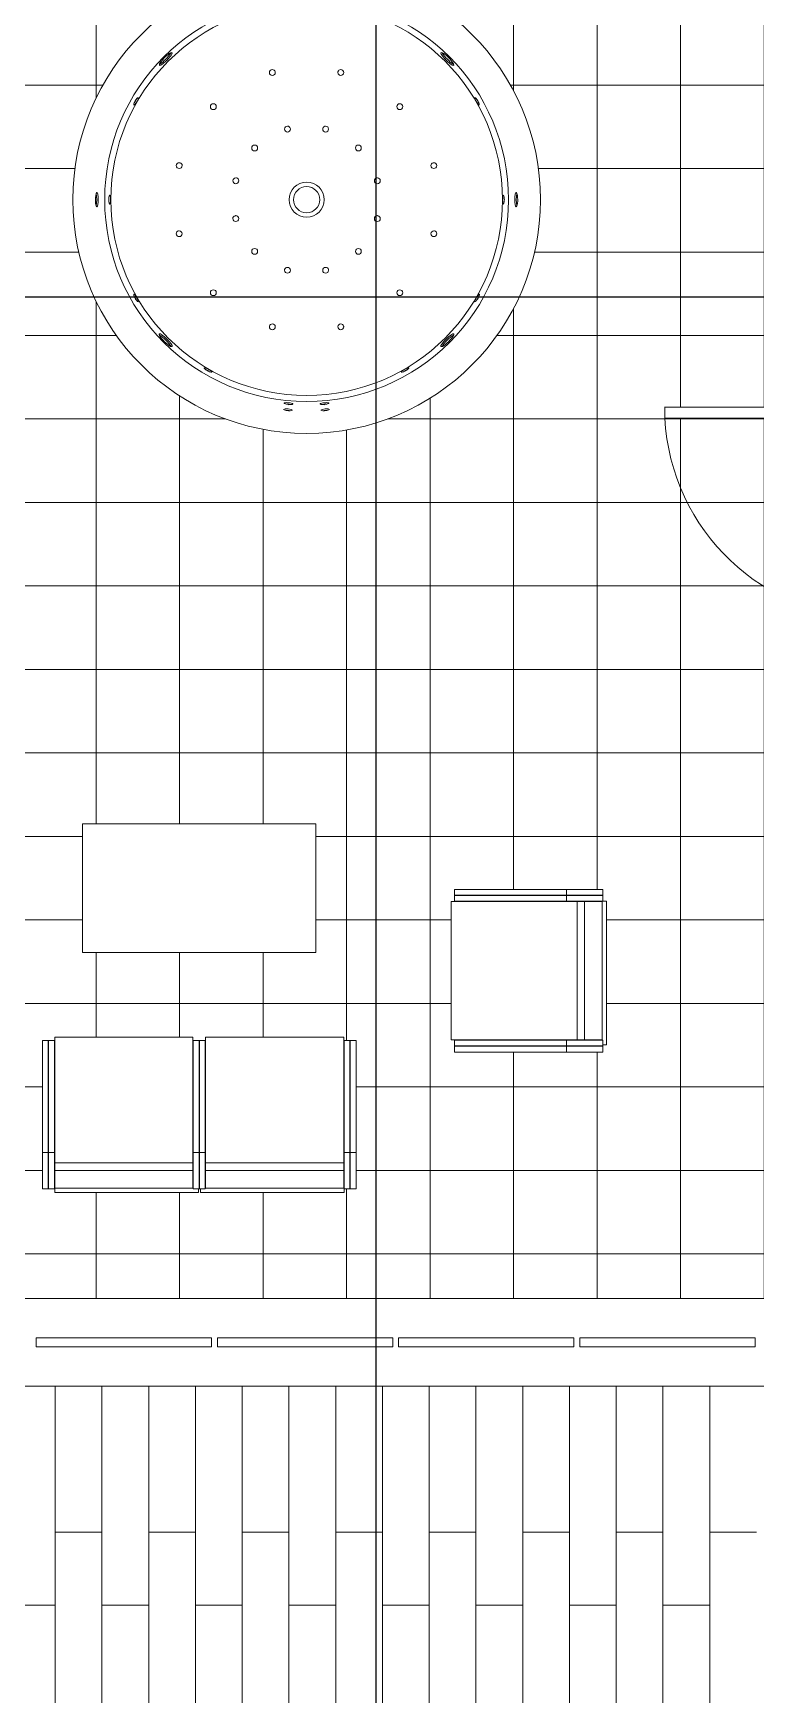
# Model space of a CAD drawing. Header units: millimetres. Extents: x 19901 to 59163, y 13732 to 30178.
# Drawn here: x 42395 to 42642, y 27647 to 28216 of the extents above; entities that cross this region are included whole.
import ezdxf

# ---------------------------------------------------------------- set-up
doc = ezdxf.new("R2010")
doc.units = ezdxf.units.MM
doc.linetypes.add('ACAD_ISO03W100', pattern=[30, 12, -18])
doc.layers.add('A-ANNO-SYMB', color=3, linetype='Continuous')
for name, color, linetype, lineweight in [('A-FURN', 8, 'Continuous', 13), ('Pavimentazione esterna', 51, 'Continuous', 15), ('Vetro', 150, 'Continuous', 15), ('Wall', 255, 'Continuous', 20)]:
    doc.layers.add(name, color=color, linetype=linetype, lineweight=lineweight)
pattern_1 = [(90, (15327.046, 10910.573), (-28.575, 0), []), (180, (15327.046, 10910.573), (-2e-15, -28.575), [])]

msp = doc.modelspace()

# ---------------------------------------------------------------- hatches: boundary and pattern name
at = {"layer": 'Pavimentazione esterna'}
h = msp.add_hatch(dxfattribs=at)
h.set_pattern_fill('ANSI37', color=256, scale=9, angle=45)
h.set_pattern_definition(pattern_1)
edge = h.paths.add_edge_path()
edge.add_line((42679.79, 28332.66), (42683.16, 28332.63))
edge.add_line((42683.16, 28332.63), (42683.16, 28335.41))
edge.add_line((42683.16, 28335.41), (42683.16, 28399.86))
edge.add_line((42683.16, 28399.86), (42683.16, 28402.56))
edge.add_line((42683.16, 28402.56), (42622.88, 28377.32))
edge.add_line((42622.88, 28377.32), (42620.18, 28383.77))
edge.add_line((42620.18, 28383.77), (42537.16, 28349.01))
edge.add_line((42537.16, 28349.01), (42539.87, 28342.56))
edge.add_line((42539.87, 28342.56), (42429.18, 28296.21))
edge.add_line((42429.18, 28296.21), (42426.48, 28302.66))
edge.add_line((42426.48, 28302.66), (42384.97, 28285.28))
edge.add_line((42384.97, 28285.28), (42616.41, 28277.68))
edge.add_line((42616.41, 28277.68), (42616.41, 28282.68))
edge.add_line((42616.41, 28282.68), (42649.69, 28282.68))
edge.add_line((42649.69, 28282.68), (42649.69, 28302.47))
edge.add_arc((42651.41, 28307.68), 5.48, 111.0206, 251.7129, ccw=False)
edge.add_arc((42651.41, 28313.16), 2, -10.5103, 190.5103, ccw=False)
edge.add_arc((42651.41, 28307.68), 5.48, -71.7129, 68.9794, ccw=False)
edge.add_line((42653.13, 28302.47), (42653.13, 28282.68))
edge.add_line((42653.13, 28282.68), (42679.41, 28282.68))
edge.add_line((42679.41, 28282.68), (42679.79, 28332.66))
edge = h.paths.add_edge_path()
edge.add_line((42687.66, 28088.26), (42683.16, 28088.26))
edge.add_line((42683.16, 28088.26), (42683.16, 28084.49))
edge.add_line((42683.16, 28084.49), (42610.79, 28084.49))
edge.add_arc((42683.16, 28088.26), 72.47, 182.9777, 270)
edge.add_line((42683.16, 28015.79), (42687.66, 28015.79))
edge.add_line((42687.66, 28015.79), (42687.66, 28088.26))
h.paths.add_polyline_path([(42384.97, 28285.28), (42364.61, 28269.17), (42346.16, 28261.44), (42288.16, 28237.16), (42288.16, 27957.72), (42384.97, 27957.72)])
edge = h.paths.add_edge_path(flags=0)
edge.add_arc((42488.22, 28159.23), 69.1, 0, 360)
h.paths.add_polyline_path([(42593.56, 28278.43), (42384.97, 28285.28), (42384.97, 27957.72), (42583.02, 27957.72)])
edge = h.paths.add_edge_path(flags=0)
edge.add_arc((42488.22, 28159.23), 69.1, 0, 360)
edge = h.paths.add_edge_path(flags=16)
edge.add_arc((42488.22, 28159.23), 80, 0, 180)
edge.add_arc((42488.22, 28159.23), 80, 180, 360)
h = msp.add_hatch(dxfattribs=at)
h.set_pattern_fill('ANSI37', color=256, scale=9, angle=45)
h.set_pattern_definition(pattern_1)
h.paths.add_polyline_path([(42683.16, 28277.68), (42616.41, 28277.68), (42593.56, 28278.43), (42587.33, 28089.02), (42610.69, 28088.26), (42683.16, 28088.26), (42683.16, 28092.02), (42683.16, 28102.02), (42687.66, 28102.02), (42687.66, 28210.9), (42683.16, 28210.9)])
h = msp.add_hatch(dxfattribs=at)
h.set_pattern_fill('ANSI37', color=256, scale=9, angle=45)
h.set_pattern_definition(pattern_1)
h.paths.add_polyline_path([(42687.66, 28002.02), (42683.16, 28002.02), (42683.16, 28012.02), (42683.16, 28015.79, -0.399072), (42610.79, 28084.49), (42610.79, 28088.25), (42587.33, 28089.02), (42583.02, 27957.72), (42683.16, 27783.14), (42683.16, 27882.74), (42687.66, 27882.74)])
h = msp.add_hatch(dxfattribs=at)
h.set_pattern_fill('ANSI37', color=256, scale=9, angle=45)
h.set_pattern_definition(pattern_1)
h.paths.add_polyline_path([(42384.97, 27957.72), (42288.16, 27957.72), (42288.16, 27783.14), (42384.97, 27783.14)])
h.paths.add_polyline_path([(42364.15, 27923.17), (42364.15, 27918.99), (42365.24, 27918.99), (42365.24, 27871.65), (42364.15, 27871.65), (42364.15, 27867.47), (42313.41, 27867.47), (42313.41, 27869.46), (42313.41, 27869.91), (42312.12, 27869.91), (42312.12, 27919.09), (42313.41, 27919.09), (42313.34, 27919.48), (42313.33, 27920.37), (42313.38, 27921.18), (42313.41, 27921.18), (42313.34, 27921.58), (42313.33, 27922.46), (42313.37, 27923.17)], flags=16)
h.paths.add_polyline_path([(42325.82, 27869.56), (42364.15, 27869.56), (42364.15, 27869.46), (42325.82, 27869.46)], flags=0)
h.paths.add_polyline_path([(42517.59, 27957.72), (42384.97, 27957.72), (42384.97, 27783.14), (42517.59, 27783.14)])
h.paths.add_polyline_path([(42411.54, 27945.59), (42491.4, 27945.59), (42491.4, 27901.59), (42411.54, 27901.59)], flags=16)
h.paths.add_polyline_path([(42402, 27872.55), (42449.33, 27872.55), (42449.33, 27871.47), (42453.62, 27871.47), (42453.62, 27872.55), (42500.95, 27872.55), (42500.95, 27871.47), (42505.13, 27871.47), (42505.13, 27820.68), (42504.42, 27820.64), (42503.54, 27820.66), (42503.14, 27820.72), (42503.04, 27820.72), (42503.04, 27820.68), (42502.33, 27820.64), (42501.44, 27820.66), (42501.05, 27820.72), (42501.05, 27819.43), (42451.87, 27819.43), (42451.87, 27820.72), (42451.52, 27820.72), (42451.17, 27820.72), (42451.17, 27819.43), (42402, 27819.43), (42402, 27820.69), (42401.18, 27820.64), (42400.3, 27820.66), (42399.9, 27820.72), (42399.8, 27820.72), (42399.8, 27820.68), (42399.09, 27820.64), (42398.2, 27820.66), (42397.81, 27820.72), (42397.81, 27871.47), (42402, 27871.47)], flags=16)
h.paths.add_polyline_path([(42399.9, 27833.13), (42401.89, 27833.13), (42401.89, 27829.52), (42449.43, 27829.52), (42449.43, 27833.13), (42451.42, 27833.13), (42451.42, 27871.47), (42451.52, 27871.47), (42451.52, 27833.13), (42449.43, 27833.13), (42449.43, 27820.87), (42401.89, 27820.87), (42401.89, 27820.72), (42399.9, 27820.72)], flags=0)
h.paths.add_polyline_path([(42583.02, 27957.72), (42517.59, 27957.72), (42517.59, 27783.14), (42683.16, 27783.14)])
h.paths.add_polyline_path([(42537.71, 27918.99), (42538.79, 27918.99), (42538.79, 27923.17), (42589.57, 27923.17), (42589.62, 27922.46), (42589.6, 27921.58), (42589.54, 27921.18), (42589.54, 27921.08), (42589.57, 27921.08), (42589.62, 27920.37), (42589.6, 27919.48), (42589.54, 27919.09), (42590.83, 27919.09), (42590.83, 27869.91), (42589.54, 27869.91), (42589.54, 27869.56), (42589.54, 27867.47), (42538.79, 27867.47), (42538.79, 27871.65), (42537.71, 27871.65)], flags=16)
h.paths.add_polyline_path([(42577.13, 27869.46), (42538.79, 27869.46), (42538.79, 27869.56), (42577.13, 27869.56)], flags=0)

# ---------------------------------------------------------------- linework, layer by layer
at = {"layer": 'A-ANNO-SYMB'}
for p, q in [((42511.9, 28894.92), (42511.9, 26705.81)), ((43136.4, 28125.9), (41713.49, 28125.9))]:
    msp.add_line(p, q, dxfattribs=at)
at = {"layer": 'A-FURN'}
for p, q in [((42481.99, 28088.9), (42481.99, 28088.9)), ((42494.39, 28088.9), (42494.39, 28088.9))]:
    msp.add_line(p, q, dxfattribs=at)
at = {"layer": 'A-FURN', "lineweight": 20}
for p, q in [((42537.71, 27918.99), (42589.39, 27918.99)), ((42537.71, 27871.65), (42537.71, 27918.99)), ((42538.79, 27923.17), (42589.57, 27923.17)), ((42538.79, 27919.09), (42538.79, 27923.17)), ((42538.79, 27921.18), (42589.54, 27921.18)), ((42538.79, 27921.08), (42589.57, 27921.08)), ((42538.79, 27919.09), (42590.83, 27919.09)), ((42577.13, 27918.99), (42577.13, 27923.17)), ((42580.74, 27919.09), (42580.74, 27871.65)), ((42580.74, 27871.65), (42580.74, 27919.09)), ((42583.32, 27871.65), (42583.32, 27919.09)), ((42589.39, 27918.99), (42589.39, 27871.65)), ((42589.54, 27923.17), (42589.54, 27921.18)), ((42589.54, 27921.18), (42589.6, 27921.58)), ((42589.54, 27921.08), (42589.54, 27919.09)), ((42589.54, 27919.09), (42589.6, 27919.48)), ((42589.62, 27922.46), (42589.57, 27923.17)), ((42589.62, 27920.37), (42589.57, 27921.08)), ((42589.6, 27921.58), (42589.62, 27922.46)), ((42589.6, 27919.48), (42589.62, 27920.37)), ((42590.83, 27919.09), (42590.83, 27869.91)), ((42402, 27872.55), (42402, 27819.43)), ((42449.33, 27872.55), (42402, 27872.55)), ((42449.33, 27820.87), (42449.33, 27872.55)), ((42453.62, 27820.87), (42453.62, 27872.55)), ((42453.62, 27872.55), (42500.95, 27872.55)), ((42500.95, 27872.55), (42500.95, 27820.87)), ((42397.81, 27871.47), (42397.81, 27820.72)), ((42397.81, 27871.47), (42401.89, 27871.47)), ((42399.8, 27871.47), (42399.8, 27820.68)), ((42399.9, 27871.47), (42399.9, 27820.72)), ((42401.89, 27871.47), (42401.89, 27820.68)), ((42449.43, 27871.47), (42449.43, 27859.67)), ((42449.43, 27871.47), (42449.43, 27820.72)), ((42449.43, 27871.47), (42453.51, 27871.47)), ((42451.42, 27871.47), (42451.42, 27820.72)), ((42451.52, 27871.47), (42451.52, 27820.72)), ((42453.51, 27871.47), (42453.51, 27820.72)), ((42501.05, 27871.47), (42501.05, 27819.43)), ((42501.05, 27871.47), (42505.13, 27871.47)), ((42503.04, 27871.47), (42503.04, 27820.68)), ((42503.14, 27871.47), (42503.14, 27820.72)), ((42505.13, 27871.47), (42505.13, 27820.68)), ((42589.39, 27871.65), (42537.71, 27871.65)), ((42538.79, 27871.55), (42589.54, 27871.55)), ((42538.79, 27867.47), (42538.79, 27871.55)), ((42538.79, 27869.56), (42589.54, 27869.56)), ((42538.79, 27869.46), (42589.54, 27869.46)), ((42538.79, 27867.47), (42550.59, 27867.47)), ((42538.79, 27867.47), (42589.54, 27867.47)), ((42577.13, 27867.36), (42577.13, 27871.65)), ((42589.54, 27871.55), (42589.54, 27869.56)), ((42590.83, 27869.91), (42589.54, 27869.91)), ((42589.54, 27869.46), (42589.54, 27867.47)), ((42397.81, 27833.13), (42402, 27833.13)), ((42449.33, 27833.13), (42453.62, 27833.13)), ((42500.95, 27833.13), (42505.13, 27833.13)), ((42399.8, 27828.22), (42399.9, 27828.22)), ((42401.89, 27829.52), (42449.33, 27829.52)), ((42401.89, 27826.94), (42449.33, 27826.94)), ((42449.43, 27829.52), (42402, 27829.52)), ((42501.05, 27829.52), (42453.62, 27829.52)), ((42453.62, 27829.52), (42501.05, 27829.52)), ((42453.62, 27826.94), (42501.05, 27826.94)), ((42399.8, 27820.72), (42397.81, 27820.72)), ((42397.81, 27820.72), (42398.2, 27820.66)), ((42398.2, 27820.66), (42399.09, 27820.64)), ((42399.09, 27820.64), (42399.8, 27820.68)), ((42401.89, 27820.72), (42399.9, 27820.72)), ((42399.9, 27820.72), (42400.3, 27820.66)), ((42400.3, 27820.66), (42401.18, 27820.64)), ((42401.18, 27820.64), (42401.89, 27820.68)), ((42449.43, 27820.87), (42402, 27820.87)), ((42451.17, 27819.43), (42402, 27819.43)), ((42451.42, 27820.72), (42449.43, 27820.72)), ((42451.17, 27819.43), (42451.17, 27820.72)), ((42453.51, 27820.72), (42451.52, 27820.72)), ((42451.87, 27819.43), (42451.87, 27820.72)), ((42501.05, 27819.43), (42451.87, 27819.43)), ((42500.95, 27820.87), (42453.62, 27820.87)), ((42503.04, 27820.72), (42501.05, 27820.72)), ((42501.05, 27820.72), (42501.44, 27820.66)), ((42501.44, 27820.66), (42502.33, 27820.64)), ((42502.33, 27820.64), (42503.04, 27820.68)), ((42505.13, 27820.72), (42503.14, 27820.72)), ((42503.14, 27820.72), (42503.54, 27820.66)), ((42503.54, 27820.66), (42504.42, 27820.64)), ((42504.42, 27820.64), (42505.13, 27820.68))]:
    msp.add_line(p, q, dxfattribs=at)
msp.add_lwpolyline([(42491.4, 27901.59), (42411.54, 27901.59), (42411.54, 27945.59), (42491.4, 27945.59)], close=True, dxfattribs=at)
at = {"layer": 'A-FURN'}
for radius in [80, 69.1, 67, 6, 4.5]:
    msp.add_circle((42488.22, 28159.23), radius, dxfattribs=at)
for points in [[(42439.52, 28207.79), (42439.25, 28207.59), (42437.48, 28205.57), (42437.83, 28205.15)], [(42442.21, 28209.54), (42441.79, 28209.89), (42439.71, 28208.06), (42439.52, 28207.79)], [(42440.01, 28207.31), (42440.6, 28207.91), (42441.43, 28208.76), (42441.82, 28209.53)], [(42440.31, 28206.89), (42440.47, 28207.01), (42442.58, 28209.18), (42442.21, 28209.54)], [(42534.17, 28209.54), (42533.79, 28209.18), (42535.91, 28207.01), (42536.06, 28206.89)], [(42536.86, 28207.79), (42536.66, 28208.06), (42534.59, 28209.89), (42534.17, 28209.54)], [(42534.56, 28209.53), (42534.94, 28208.76), (42535.78, 28207.91), (42536.37, 28207.31)], [(42538.55, 28205.15), (42538.89, 28205.57), (42537.12, 28207.59), (42536.86, 28207.79)], [(42437.83, 28205.15), (42438.2, 28204.83), (42440.16, 28206.72), (42440.31, 28206.89)], [(42437.84, 28205.55), (42438.65, 28205.97), (42439.35, 28206.68), (42440.01, 28207.31)], [(42536.06, 28206.89), (42536.21, 28206.72), (42538.18, 28204.83), (42538.55, 28205.15)], [(42536.37, 28207.31), (42537.02, 28206.68), (42537.72, 28205.97), (42538.53, 28205.55)], [(42430.58, 28194.19), (42430.18, 28194.31), (42428.78, 28191.88), (42429.08, 28191.59)], [(42429.08, 28191.59), (42429.42, 28191.44), (42430.88, 28193.99), (42430.58, 28194.19)], [(42429.23, 28192.39), (42429.5, 28192.78), (42429.78, 28193.23), (42429.97, 28193.66)], [(42545.79, 28194.19), (42545.49, 28193.99), (42546.95, 28191.44), (42547.29, 28191.59)], [(42547.29, 28191.59), (42547.6, 28191.88), (42546.2, 28194.31), (42545.79, 28194.19)], [(42546.41, 28193.66), (42546.6, 28193.23), (42546.88, 28192.78), (42547.14, 28192.39)], [(42471.15, 28177.63), (42471.34, 28177.44), (42471.45, 28177.19), (42471.44, 28176.92)], [(42504.94, 28176.92), (42504.93, 28177.19), (42505.03, 28177.44), (42505.22, 28177.63)], [(42415.93, 28159.38), (42415.9, 28159.07), (42416, 28156.82), (42416.46, 28156.73)], [(42416.46, 28161.73), (42416.04, 28161.69), (42415.91, 28159.62), (42415.93, 28159.38)], [(42416.2, 28157.1), (42416.47, 28158.49), (42416.48, 28159.97), (42416.2, 28161.37)], [(42416.46, 28156.73), (42417.06, 28156.77), (42417.04, 28161.73), (42416.46, 28161.73)], [(42420.5, 28159.33), (42420.49, 28159.17), (42420.54, 28157.77), (42420.81, 28157.74)], [(42420.81, 28160.73), (42420.55, 28160.67), (42420.5, 28159.5), (42420.5, 28159.33)], [(42420.55, 28158.5), (42420.59, 28159.02), (42420.59, 28159.45), (42420.55, 28159.97)], [(42420.84, 28160.72), (42420.84, 28160.72), (42420.81, 28160.73), (42420.81, 28160.73)], [(42420.81, 28157.74), (42420.81, 28157.74), (42420.84, 28157.74), (42420.84, 28157.74)], [(42420.86, 28160.71), (42420.86, 28160.71), (42420.84, 28160.72), (42420.84, 28160.72)], [(42420.84, 28157.74), (42420.84, 28157.74), (42420.86, 28157.76), (42420.86, 28157.76)], [(42420.89, 28160.67), (42420.89, 28160.67), (42420.86, 28160.71), (42420.86, 28160.71)], [(42420.86, 28157.76), (42420.86, 28157.76), (42420.89, 28157.8), (42420.89, 28157.8)], [(42420.92, 28160.63), (42420.92, 28160.63), (42420.89, 28160.67), (42420.89, 28160.67)], [(42420.89, 28157.8), (42420.89, 28157.8), (42420.92, 28157.84), (42420.92, 28157.84)], [(42420.94, 28160.56), (42420.94, 28160.56), (42420.92, 28160.63), (42420.92, 28160.63)], [(42420.92, 28157.84), (42420.92, 28157.84), (42420.94, 28157.9), (42420.94, 28157.9)], [(42421.08, 28159.33), (42421.08, 28159.67), (42421.06, 28160.24), (42420.94, 28160.56)], [(42420.94, 28157.9), (42420.94, 28157.9), (42420.97, 28157.97), (42420.97, 28157.97)], [(42420.97, 28157.97), (42421.07, 28158.42), (42421.09, 28158.88), (42421.08, 28159.33)], [(42555.29, 28159.33), (42555.28, 28158.88), (42555.31, 28158.42), (42555.4, 28157.97)], [(42555.43, 28160.56), (42555.31, 28160.24), (42555.3, 28159.67), (42555.29, 28159.33)], [(42555.4, 28157.97), (42555.4, 28157.97), (42555.43, 28157.9), (42555.43, 28157.9)], [(42555.46, 28160.63), (42555.46, 28160.63), (42555.43, 28160.56), (42555.43, 28160.56)], [(42555.43, 28157.9), (42555.43, 28157.9), (42555.46, 28157.84), (42555.46, 28157.84)], [(42555.48, 28160.67), (42555.48, 28160.67), (42555.46, 28160.63), (42555.46, 28160.63)], [(42555.46, 28157.84), (42555.46, 28157.84), (42555.48, 28157.8), (42555.48, 28157.8)], [(42555.51, 28160.71), (42555.51, 28160.71), (42555.48, 28160.67), (42555.48, 28160.67)], [(42555.48, 28157.8), (42555.48, 28157.8), (42555.51, 28157.76), (42555.51, 28157.76)], [(42555.53, 28160.72), (42555.53, 28160.72), (42555.51, 28160.71), (42555.51, 28160.71)], [(42555.51, 28157.76), (42555.51, 28157.76), (42555.53, 28157.74), (42555.53, 28157.74)], [(42555.56, 28160.73), (42555.56, 28160.73), (42555.53, 28160.72), (42555.53, 28160.72)], [(42555.53, 28157.74), (42555.53, 28157.74), (42555.56, 28157.74), (42555.56, 28157.74)], [(42555.87, 28159.33), (42555.87, 28159.5), (42555.83, 28160.67), (42555.56, 28160.73)], [(42555.56, 28157.74), (42555.84, 28157.77), (42555.89, 28159.17), (42555.87, 28159.33)], [(42555.83, 28159.97), (42555.79, 28159.45), (42555.79, 28159.02), (42555.83, 28158.5)], [(42559.91, 28161.73), (42559.33, 28161.73), (42559.32, 28156.77), (42559.91, 28156.73)], [(42560.18, 28161.37), (42559.9, 28159.97), (42559.91, 28158.49), (42560.18, 28157.1)], [(42560.44, 28159.38), (42560.46, 28159.62), (42560.33, 28161.69), (42559.91, 28161.73)], [(42559.91, 28156.73), (42560.37, 28156.82), (42560.48, 28159.07), (42560.44, 28159.38)], [(42429.05, 28126.83), (42429.05, 28126.83), (42429.04, 28126.8), (42429.04, 28126.8)], [(42429.04, 28126.8), (42429.04, 28126.8), (42429.04, 28126.74), (42429.04, 28126.74)], [(42429.04, 28126.74), (42429.04, 28126.74), (42429.04, 28126.68), (42429.04, 28126.68)], [(42429.04, 28126.68), (42429.04, 28126.68), (42429.05, 28126.61), (42429.05, 28126.61)], [(42429.06, 28126.85), (42429.06, 28126.85), (42429.05, 28126.83), (42429.05, 28126.83)], [(42429.05, 28126.61), (42429.14, 28126.24), (42429.33, 28125.84), (42429.51, 28125.5)], [(42429.08, 28126.86), (42429.08, 28126.86), (42429.06, 28126.85), (42429.06, 28126.85)], [(42429.28, 28126.79), (42429.21, 28126.83), (42429.16, 28126.9), (42429.08, 28126.86)], [(42429.97, 28124.8), (42429.77, 28125.22), (42429.5, 28125.69), (42429.23, 28126.07)], [(42430.02, 28125.8), (42429.81, 28126.12), (42429.56, 28126.53), (42429.28, 28126.79)], [(42429.51, 28125.5), (42429.61, 28125.33), (42430.3, 28124.19), (42430.58, 28124.27)], [(42430.58, 28124.27), (42430.8, 28124.39), (42430.08, 28125.71), (42430.02, 28125.8)], [(42546.35, 28125.8), (42546.29, 28125.71), (42545.57, 28124.39), (42545.79, 28124.27)], [(42545.79, 28124.27), (42546.08, 28124.19), (42546.77, 28125.33), (42546.86, 28125.5)], [(42547.1, 28126.79), (42546.81, 28126.53), (42546.56, 28126.12), (42546.35, 28125.8)], [(42547.14, 28126.07), (42546.87, 28125.69), (42546.6, 28125.22), (42546.41, 28124.8)], [(42546.86, 28125.5), (42547.04, 28125.84), (42547.24, 28126.24), (42547.32, 28126.61)], [(42547.29, 28126.86), (42547.21, 28126.9), (42547.16, 28126.83), (42547.1, 28126.79)], [(42547.32, 28126.85), (42547.32, 28126.85), (42547.29, 28126.86), (42547.29, 28126.86)], [(42547.32, 28126.83), (42547.32, 28126.83), (42547.32, 28126.85), (42547.32, 28126.85)], [(42547.33, 28126.8), (42547.33, 28126.8), (42547.32, 28126.83), (42547.32, 28126.83)], [(42547.32, 28126.61), (42547.32, 28126.61), (42547.33, 28126.68), (42547.33, 28126.68)], [(42547.34, 28126.74), (42547.34, 28126.74), (42547.33, 28126.8), (42547.33, 28126.8)], [(42547.33, 28126.68), (42547.33, 28126.68), (42547.34, 28126.74), (42547.34, 28126.74)], [(42437.83, 28113.3), (42437.77, 28113.27), (42437.78, 28113.2), (42437.78, 28113.15)], [(42437.78, 28113.15), (42437.78, 28113.15), (42437.79, 28113.07), (42437.79, 28113.07)], [(42437.79, 28113.07), (42437.79, 28113.07), (42437.82, 28112.98), (42437.82, 28112.98)], [(42437.82, 28112.98), (42437.82, 28112.98), (42437.85, 28112.87), (42437.85, 28112.87)], [(42442.21, 28108.92), (42442.73, 28109.41), (42438.33, 28113.81), (42437.83, 28113.3)], [(42441.82, 28108.93), (42441.23, 28110.09), (42439.01, 28112.31), (42437.84, 28112.91)], [(42437.85, 28112.87), (42437.85, 28112.87), (42437.9, 28112.77), (42437.9, 28112.77)], [(42437.9, 28112.77), (42438.28, 28111.99), (42438.97, 28111.22), (42439.57, 28110.61)], [(42538.55, 28113.3), (42538.05, 28113.81), (42533.64, 28109.41), (42534.17, 28108.92)], [(42538.53, 28112.91), (42537.37, 28112.31), (42535.15, 28110.09), (42534.56, 28108.93)], [(42536.81, 28110.61), (42537.41, 28111.22), (42538.1, 28111.99), (42538.47, 28112.77)], [(42538.47, 28112.77), (42538.47, 28112.77), (42538.52, 28112.87), (42538.52, 28112.87)], [(42538.52, 28112.87), (42538.52, 28112.87), (42538.55, 28112.98), (42538.55, 28112.98)], [(42538.59, 28113.15), (42538.59, 28113.2), (42538.6, 28113.27), (42538.55, 28113.3)], [(42538.55, 28112.98), (42538.55, 28112.98), (42538.58, 28113.07), (42538.58, 28113.07)], [(42538.58, 28113.07), (42538.58, 28113.07), (42538.59, 28113.15), (42538.59, 28113.15)], [(42439.57, 28110.61), (42439.83, 28110.32), (42441.72, 28108.62), (42442.21, 28108.92)], [(42534.17, 28108.92), (42534.66, 28108.62), (42536.54, 28110.32), (42536.81, 28110.61)], [(42453.17, 28101.68), (42453.14, 28101.58), (42453.23, 28101.51), (42453.28, 28101.45)], [(42455.78, 28100.18), (42455.91, 28100.51), (42453.4, 28101.97), (42453.17, 28101.68)], [(42453.28, 28101.45), (42453.5, 28101.17), (42453.94, 28100.89), (42454.23, 28100.71)], [(42454.97, 28100.33), (42454.57, 28100.61), (42454.16, 28100.86), (42453.7, 28101.05)], [(42454.23, 28100.71), (42454.35, 28100.62), (42455.61, 28099.95), (42455.78, 28100.18)], [(42523.2, 28101.68), (42522.98, 28101.97), (42520.46, 28100.51), (42520.6, 28100.18)], [(42520.6, 28100.18), (42520.76, 28099.95), (42522.02, 28100.62), (42522.14, 28100.71)], [(42522.67, 28101.05), (42522.22, 28100.86), (42521.8, 28100.61), (42521.4, 28100.33)], [(42522.14, 28100.71), (42522.44, 28100.89), (42522.88, 28101.17), (42523.1, 28101.45)], [(42523.1, 28101.45), (42523.15, 28101.51), (42523.24, 28101.58), (42523.2, 28101.68)], [(42480.72, 28089.7), (42480.65, 28089.67), (42480.56, 28089.65), (42480.53, 28089.58)], [(42480.53, 28089.58), (42480.53, 28089.58), (42480.53, 28089.57), (42480.53, 28089.57)], [(42480.53, 28089.57), (42480.53, 28089.57), (42480.55, 28089.53), (42480.55, 28089.53)], [(42480.55, 28089.53), (42480.55, 28089.53), (42480.57, 28089.51), (42480.57, 28089.51)], [(42480.57, 28089.51), (42480.57, 28089.51), (42480.61, 28089.47), (42480.61, 28089.47)], [(42480.61, 28089.47), (42480.61, 28089.47), (42480.66, 28089.45), (42480.66, 28089.45)], [(42480.66, 28089.45), (42480.66, 28089.45), (42480.72, 28089.41), (42480.72, 28089.41)], [(42481.95, 28089.73), (42481.54, 28089.76), (42481.12, 28089.77), (42480.72, 28089.7)], [(42480.72, 28089.41), (42481.06, 28089.27), (42481.55, 28089.19), (42481.9, 28089.15)], [(42482.74, 28089.11), (42482.27, 28089.2), (42481.77, 28089.25), (42481.28, 28089.24)], [(42481.9, 28089.15), (42482.31, 28089.1), (42482.84, 28089.1), (42483.24, 28089.17)], [(42483.3, 28089.49), (42482.89, 28089.64), (42482.38, 28089.69), (42481.95, 28089.73)], [(42483.24, 28089.17), (42483.24, 28089.17), (42483.35, 28089.19), (42483.35, 28089.19)], [(42483.53, 28089.32), (42483.52, 28089.41), (42483.37, 28089.47), (42483.3, 28089.49)], [(42483.35, 28089.19), (42483.35, 28089.19), (42483.41, 28089.21), (42483.41, 28089.21)], [(42483.41, 28089.21), (42483.41, 28089.21), (42483.46, 28089.24), (42483.46, 28089.24)], [(42483.46, 28089.24), (42483.46, 28089.24), (42483.5, 28089.26), (42483.5, 28089.26)], [(42483.5, 28089.26), (42483.5, 28089.26), (42483.53, 28089.32), (42483.53, 28089.32)], [(42493.07, 28089.49), (42493, 28089.47), (42492.86, 28089.41), (42492.84, 28089.32)], [(42492.84, 28089.32), (42492.84, 28089.32), (42492.87, 28089.26), (42492.87, 28089.26)], [(42492.87, 28089.26), (42492.87, 28089.26), (42492.91, 28089.24), (42492.91, 28089.24)], [(42492.91, 28089.24), (42492.91, 28089.24), (42492.97, 28089.21), (42492.97, 28089.21)], [(42492.97, 28089.21), (42492.97, 28089.21), (42493.03, 28089.19), (42493.03, 28089.19)], [(42493.03, 28089.19), (42493.03, 28089.19), (42493.13, 28089.17), (42493.13, 28089.17)], [(42494.43, 28089.73), (42493.99, 28089.69), (42493.48, 28089.64), (42493.07, 28089.49)], [(42493.13, 28089.17), (42493.54, 28089.1), (42494.07, 28089.1), (42494.47, 28089.15)], [(42495.09, 28089.24), (42494.61, 28089.25), (42494.11, 28089.2), (42493.63, 28089.11)], [(42495.66, 28089.7), (42495.25, 28089.77), (42494.84, 28089.76), (42494.43, 28089.73)], [(42494.47, 28089.15), (42494.83, 28089.19), (42495.32, 28089.27), (42495.65, 28089.41)], [(42495.65, 28089.41), (42495.65, 28089.41), (42495.71, 28089.45), (42495.71, 28089.45)], [(42495.84, 28089.58), (42495.81, 28089.65), (42495.73, 28089.67), (42495.66, 28089.7)], [(42495.71, 28089.45), (42495.71, 28089.45), (42495.77, 28089.47), (42495.77, 28089.47)], [(42495.77, 28089.47), (42495.77, 28089.47), (42495.8, 28089.51), (42495.8, 28089.51)], [(42495.8, 28089.51), (42495.8, 28089.51), (42495.83, 28089.53), (42495.83, 28089.53)], [(42495.83, 28089.53), (42495.83, 28089.53), (42495.84, 28089.57), (42495.84, 28089.57)], [(42495.84, 28089.57), (42495.84, 28089.57), (42495.84, 28089.58), (42495.84, 28089.58)], [(42483.34, 28087.19), (42483.35, 28087.55), (42480.4, 28087.81), (42480.35, 28087.44)], [(42480.35, 28087.44), (42480.37, 28087.2), (42481.58, 28087.01), (42481.71, 28087.02)], [(42482.55, 28086.99), (42482.06, 28087.07), (42481.6, 28087.11), (42481.09, 28087.12)], [(42481.71, 28087.02), (42481.89, 28086.99), (42483.27, 28086.91), (42483.34, 28087.19)], [(42496.02, 28087.44), (42495.97, 28087.81), (42493.02, 28087.55), (42493.03, 28087.19)], [(42493.03, 28087.19), (42493.11, 28086.91), (42494.49, 28086.99), (42494.66, 28087.02)], [(42495.28, 28087.12), (42494.78, 28087.11), (42494.32, 28087.07), (42493.82, 28086.99)], [(42494.66, 28087.02), (42494.8, 28087.01), (42496.01, 28087.2), (42496.02, 28087.44)]]:
    msp.add_open_spline(points, degree=3, dxfattribs=at)
for points, knots in [([(42477.44, 28202.99), (42477.46, 28202.91), (42477.48, 28202.82), (42477.48, 28202.73), (42477.48, 28202.18), (42477.03, 28201.73), (42476.48, 28201.73), (42475.93, 28201.73), (42475.47, 28202.18), (42475.47, 28202.73), (42475.47, 28203.29), (42475.93, 28203.73), (42476.48, 28203.73), (42476.93, 28203.73), (42477.33, 28203.43), (42477.44, 28202.99)], [0, 0, 0, 0, 1, 1, 1, 2, 2, 2, 3, 3, 3, 4, 4, 4, 5, 5, 5, 5]), ([(42498.94, 28202.99), (42499.05, 28203.43), (42499.44, 28203.73), (42499.9, 28203.73), (42500.45, 28203.73), (42500.9, 28203.29), (42500.9, 28202.73), (42500.9, 28202.18), (42500.45, 28201.73), (42499.9, 28201.73), (42499.34, 28201.73), (42498.9, 28202.18), (42498.9, 28202.73), (42498.9, 28202.82), (42498.91, 28202.91), (42498.94, 28202.99)], [0, 0, 0, 0, 1, 1, 1, 2, 2, 2, 3, 3, 3, 4, 4, 4, 5, 5, 5, 5]), ([(42456.99, 28191.78), (42457.18, 28191.59), (42457.29, 28191.34), (42457.29, 28191.07), (42457.29, 28190.52), (42456.84, 28190.07), (42456.28, 28190.07), (42455.73, 28190.07), (42455.28, 28190.52), (42455.28, 28191.07), (42455.28, 28191.63), (42455.73, 28192.08), (42456.28, 28192.08), (42456.55, 28192.08), (42456.81, 28191.97), (42456.99, 28191.78)], [0, 0, 0, 0, 1, 1, 1, 2, 2, 2, 3, 3, 3, 4, 4, 4, 5, 5, 5, 5]), ([(42519.38, 28191.78), (42519.57, 28191.97), (42519.83, 28192.08), (42520.09, 28192.08), (42520.64, 28192.08), (42521.09, 28191.63), (42521.09, 28191.07), (42521.09, 28190.52), (42520.64, 28190.07), (42520.09, 28190.07), (42519.54, 28190.07), (42519.09, 28190.52), (42519.09, 28191.07), (42519.09, 28191.34), (42519.19, 28191.59), (42519.38, 28191.78)], [0, 0, 0, 0, 1, 1, 1, 2, 2, 2, 3, 3, 3, 4, 4, 4, 5, 5, 5, 5]), ([(42482.63, 28183.66), (42482.65, 28183.57), (42482.66, 28183.48), (42482.66, 28183.4), (42482.66, 28182.85), (42482.21, 28182.39), (42481.66, 28182.39), (42481.11, 28182.39), (42480.65, 28182.85), (42480.65, 28183.4), (42480.65, 28183.95), (42481.11, 28184.4), (42481.66, 28184.4), (42482.12, 28184.4), (42482.51, 28184.1), (42482.63, 28183.66)], [0, 0, 0, 0, 1, 1, 1, 2, 2, 2, 3, 3, 3, 4, 4, 4, 5, 5, 5, 5]), ([(42493.75, 28183.66), (42493.87, 28184.1), (42494.26, 28184.4), (42494.71, 28184.4), (42495.27, 28184.4), (42495.72, 28183.95), (42495.72, 28183.4), (42495.72, 28182.85), (42495.27, 28182.39), (42494.71, 28182.39), (42494.16, 28182.39), (42493.71, 28182.85), (42493.71, 28183.4), (42493.71, 28183.48), (42493.72, 28183.57), (42493.75, 28183.66)], [0, 0, 0, 0, 1, 1, 1, 2, 2, 2, 3, 3, 3, 4, 4, 4, 5, 5, 5, 5]), ([(42471.44, 28176.92), (42471.44, 28176.36), (42470.99, 28175.92), (42470.44, 28175.92), (42469.89, 28175.92), (42469.44, 28176.36), (42469.44, 28176.92), (42469.44, 28177.48), (42469.89, 28177.92), (42470.44, 28177.92), (42470.7, 28177.92), (42470.96, 28177.82), (42471.15, 28177.63)], [1, 1, 1, 1, 2, 2, 2, 3, 3, 3, 4, 4, 4, 5, 5, 5, 5]), ([(42505.22, 28177.63), (42505.41, 28177.82), (42505.67, 28177.92), (42505.93, 28177.92), (42506.49, 28177.92), (42506.93, 28177.48), (42506.93, 28176.92), (42506.93, 28176.36), (42506.49, 28175.92), (42505.93, 28175.92), (42505.38, 28175.92), (42504.94, 28176.36), (42504.94, 28176.92)], [0, 0, 0, 0, 1, 1, 1, 2, 2, 2, 3, 3, 3, 4, 4, 4, 4]), ([(42444.89, 28171.85), (42445.33, 28171.73), (42445.63, 28171.34), (42445.63, 28170.89), (42445.63, 28170.33), (42445.18, 28169.89), (42444.63, 28169.89), (42444.08, 28169.89), (42443.62, 28170.33), (42443.62, 28170.89), (42443.62, 28171.44), (42444.08, 28171.88), (42444.63, 28171.88), (42444.71, 28171.88), (42444.8, 28171.88), (42444.89, 28171.85)], [0, 0, 0, 0, 1, 1, 1, 2, 2, 2, 3, 3, 3, 4, 4, 4, 5, 5, 5, 5]), ([(42531.49, 28171.85), (42531.57, 28171.88), (42531.66, 28171.88), (42531.74, 28171.88), (42532.3, 28171.88), (42532.75, 28171.44), (42532.75, 28170.89), (42532.75, 28170.33), (42532.3, 28169.89), (42531.74, 28169.89), (42531.19, 28169.89), (42530.75, 28170.33), (42530.75, 28170.89), (42530.75, 28171.34), (42531.05, 28171.73), (42531.49, 28171.85)], [0, 0, 0, 0, 1, 1, 1, 2, 2, 2, 3, 3, 3, 4, 4, 4, 5, 5, 5, 5]), ([(42464.22, 28166.67), (42464.66, 28166.56), (42464.96, 28166.16), (42464.96, 28165.7), (42464.96, 28165.15), (42464.52, 28164.7), (42463.96, 28164.7), (42463.41, 28164.7), (42462.96, 28165.15), (42462.96, 28165.7), (42462.96, 28166.25), (42463.41, 28166.7), (42463.96, 28166.7), (42464.05, 28166.7), (42464.14, 28166.69), (42464.22, 28166.67)], [0, 0, 0, 0, 1, 1, 1, 2, 2, 2, 3, 3, 3, 4, 4, 4, 5, 5, 5, 5]), ([(42512.15, 28166.67), (42512.24, 28166.69), (42512.32, 28166.7), (42512.41, 28166.7), (42512.96, 28166.7), (42513.41, 28166.25), (42513.41, 28165.7), (42513.41, 28165.15), (42512.96, 28164.7), (42512.41, 28164.7), (42511.86, 28164.7), (42511.41, 28165.15), (42511.41, 28165.7), (42511.41, 28166.16), (42511.72, 28166.56), (42512.15, 28166.67)], [0, 0, 0, 0, 1, 1, 1, 2, 2, 2, 3, 3, 3, 4, 4, 4, 5, 5, 5, 5]), ([(42463.71, 28153.72), (42463.79, 28153.74), (42463.88, 28153.76), (42463.96, 28153.76), (42464.52, 28153.76), (42464.96, 28153.31), (42464.96, 28152.75), (42464.96, 28152.2), (42464.52, 28151.75), (42463.96, 28151.75), (42463.41, 28151.75), (42462.96, 28152.2), (42462.96, 28152.75), (42462.96, 28153.2), (42463.27, 28153.6), (42463.71, 28153.72)], [0, 0, 0, 0, 1, 1, 1, 2, 2, 2, 3, 3, 3, 4, 4, 4, 5, 5, 5, 5]), ([(42512.67, 28153.72), (42513.11, 28153.6), (42513.41, 28153.2), (42513.41, 28152.75), (42513.41, 28152.2), (42512.96, 28151.75), (42512.41, 28151.75), (42511.86, 28151.75), (42511.41, 28152.2), (42511.41, 28152.75), (42511.41, 28153.31), (42511.86, 28153.76), (42512.41, 28153.76), (42512.49, 28153.76), (42512.59, 28153.74), (42512.67, 28153.72)], [0, 0, 0, 0, 1, 1, 1, 2, 2, 2, 3, 3, 3, 4, 4, 4, 5, 5, 5, 5]), ([(42444.37, 28148.53), (42444.45, 28148.56), (42444.54, 28148.57), (42444.63, 28148.57), (42445.18, 28148.57), (42445.63, 28148.12), (42445.63, 28147.57), (42445.63, 28147.01), (42445.18, 28146.57), (42444.63, 28146.57), (42444.08, 28146.57), (42443.62, 28147.01), (42443.62, 28147.57), (42443.62, 28148.02), (42443.93, 28148.42), (42444.37, 28148.53)], [0, 0, 0, 0, 1, 1, 1, 2, 2, 2, 3, 3, 3, 4, 4, 4, 5, 5, 5, 5]), ([(42532.01, 28148.53), (42532.44, 28148.42), (42532.75, 28148.02), (42532.75, 28147.57), (42532.75, 28147.01), (42532.3, 28146.57), (42531.74, 28146.57), (42531.19, 28146.57), (42530.75, 28147.01), (42530.75, 28147.57), (42530.75, 28148.12), (42531.19, 28148.57), (42531.74, 28148.57), (42531.83, 28148.57), (42531.93, 28148.56), (42532.01, 28148.53)], [0, 0, 0, 0, 1, 1, 1, 2, 2, 2, 3, 3, 3, 4, 4, 4, 5, 5, 5, 5]), ([(42469.74, 28142.24), (42469.92, 28142.43), (42470.17, 28142.53), (42470.44, 28142.53), (42470.99, 28142.53), (42471.44, 28142.09), (42471.44, 28141.54), (42471.44, 28140.98), (42470.99, 28140.54), (42470.44, 28140.54), (42469.89, 28140.54), (42469.44, 28140.98), (42469.44, 28141.54), (42469.44, 28141.8), (42469.55, 28142.06), (42469.74, 28142.24)], [0, 0, 0, 0, 1, 1, 1, 2, 2, 2, 3, 3, 3, 4, 4, 4, 5, 5, 5, 5]), ([(42506.64, 28142.24), (42506.83, 28142.06), (42506.93, 28141.8), (42506.93, 28141.54), (42506.93, 28140.98), (42506.49, 28140.54), (42505.93, 28140.54), (42505.38, 28140.54), (42504.94, 28140.98), (42504.94, 28141.54), (42504.94, 28142.09), (42505.38, 28142.53), (42505.93, 28142.53), (42506.2, 28142.53), (42506.46, 28142.43), (42506.64, 28142.24)], [0, 0, 0, 0, 1, 1, 1, 2, 2, 2, 3, 3, 3, 4, 4, 4, 5, 5, 5, 5]), ([(42480.69, 28135.32), (42480.81, 28135.75), (42481.21, 28136.06), (42481.66, 28136.06), (42482.21, 28136.06), (42482.66, 28135.61), (42482.66, 28135.06), (42482.66, 28134.51), (42482.21, 28134.06), (42481.66, 28134.06), (42481.11, 28134.06), (42480.65, 28134.51), (42480.65, 28135.06), (42480.65, 28135.14), (42480.67, 28135.23), (42480.69, 28135.32)], [0, 0, 0, 0, 1, 1, 1, 2, 2, 2, 3, 3, 3, 4, 4, 4, 5, 5, 5, 5]), ([(42495.68, 28135.32), (42495.7, 28135.23), (42495.72, 28135.14), (42495.72, 28135.06), (42495.72, 28134.51), (42495.27, 28134.06), (42494.71, 28134.06), (42494.16, 28134.06), (42493.71, 28134.51), (42493.71, 28135.06), (42493.71, 28135.61), (42494.16, 28136.06), (42494.71, 28136.06), (42495.17, 28136.06), (42495.57, 28135.75), (42495.68, 28135.32)], [0, 0, 0, 0, 1, 1, 1, 2, 2, 2, 3, 3, 3, 4, 4, 4, 5, 5, 5, 5]), ([(42455.58, 28128.09), (42455.77, 28128.27), (42456.02, 28128.38), (42456.28, 28128.38), (42456.84, 28128.38), (42457.29, 28127.93), (42457.29, 28127.38), (42457.29, 28126.83), (42456.84, 28126.38), (42456.28, 28126.38), (42455.73, 28126.38), (42455.28, 28126.83), (42455.28, 28127.38), (42455.28, 28127.64), (42455.39, 28127.9), (42455.58, 28128.09)], [0, 0, 0, 0, 1, 1, 1, 2, 2, 2, 3, 3, 3, 4, 4, 4, 5, 5, 5, 5]), ([(42520.79, 28128.09), (42520.98, 28127.9), (42521.09, 28127.64), (42521.09, 28127.38), (42521.09, 28126.83), (42520.64, 28126.38), (42520.09, 28126.38), (42519.54, 28126.38), (42519.09, 28126.83), (42519.09, 28127.38), (42519.09, 28127.93), (42519.54, 28128.38), (42520.09, 28128.38), (42520.36, 28128.38), (42520.61, 28128.27), (42520.79, 28128.09)], [0, 0, 0, 0, 1, 1, 1, 2, 2, 2, 3, 3, 3, 4, 4, 4, 5, 5, 5, 5]), ([(42475.51, 28115.98), (42475.62, 28116.41), (42476.02, 28116.72), (42476.48, 28116.72), (42477.03, 28116.72), (42477.48, 28116.28), (42477.48, 28115.72), (42477.48, 28115.17), (42477.03, 28114.72), (42476.48, 28114.72), (42475.93, 28114.72), (42475.47, 28115.17), (42475.47, 28115.72), (42475.47, 28115.81), (42475.49, 28115.89), (42475.51, 28115.98)], [0, 0, 0, 0, 1, 1, 1, 2, 2, 2, 3, 3, 3, 4, 4, 4, 5, 5, 5, 5]), ([(42500.87, 28115.98), (42500.89, 28115.89), (42500.9, 28115.81), (42500.9, 28115.72), (42500.9, 28115.17), (42500.45, 28114.72), (42499.9, 28114.72), (42499.34, 28114.72), (42498.9, 28115.17), (42498.9, 28115.72), (42498.9, 28116.28), (42499.34, 28116.72), (42499.9, 28116.72), (42500.35, 28116.72), (42500.75, 28116.41), (42500.87, 28115.98)], [0, 0, 0, 0, 1, 1, 1, 2, 2, 2, 3, 3, 3, 4, 4, 4, 5, 5, 5, 5])]:
    msp.add_open_spline(points, degree=3, knots=knots, dxfattribs=at)
at = {"layer": 'Pavimentazione esterna'}
for p, q in [((42402.16, 27753.14), (42418.16, 27753.14)), ((42434.16, 27753.14), (42450.16, 27753.14)), ((42466.16, 27753.14), (42482.16, 27753.14)), ((42498.16, 27753.14), (42514.16, 27753.14)), ((42530.16, 27753.14), (42546.16, 27753.14)), ((42562.16, 27753.14), (42578.16, 27753.14)), ((42594.16, 27753.14), (42610.16, 27753.14)), ((42610.16, 27753.14), (42626.16, 27753.14)), ((42610.16, 27678.14), (42610.16, 27753.14)), ((42626.16, 27753.14), (42626.16, 27678.14)), ((42626.16, 27753.14), (42642.16, 27753.14)), ((42626.16, 27703.14), (42642.16, 27703.14)), ((42626.16, 27628.14), (42626.16, 27703.14)), ((42626.16, 27678.14), (42610.16, 27678.14)), ((42610.16, 27678.14), (42626.16, 27678.14)), ((42610.16, 27603.14), (42610.16, 27678.14)), ((42626.16, 27678.14), (42626.16, 27603.14))]:
    msp.add_line(p, q, dxfattribs=at)
for points in [[(42386.16, 27753.14), (42402.16, 27753.14), (42402.16, 27678.14), (42386.16, 27678.14), (42386.16, 27753.14)], [(42418.16, 27753.14), (42434.16, 27753.14), (42434.16, 27678.14), (42418.16, 27678.14), (42418.16, 27753.14)], [(42450.16, 27753.14), (42466.16, 27753.14), (42466.16, 27678.14), (42450.16, 27678.14), (42450.16, 27753.14)], [(42482.16, 27753.14), (42498.16, 27753.14), (42498.16, 27678.14), (42482.16, 27678.14), (42482.16, 27753.14)], [(42514.16, 27753.14), (42530.16, 27753.14), (42530.16, 27678.14), (42514.16, 27678.14), (42514.16, 27753.14)], [(42546.16, 27753.14), (42562.16, 27753.14), (42562.16, 27678.14), (42546.16, 27678.14), (42546.16, 27753.14)], [(42578.16, 27753.14), (42594.16, 27753.14), (42594.16, 27678.14), (42578.16, 27678.14), (42578.16, 27753.14)], [(42402.16, 27703.14), (42418.16, 27703.14), (42418.16, 27628.14), (42402.16, 27628.14), (42402.16, 27703.14)], [(42434.16, 27703.14), (42450.16, 27703.14), (42450.16, 27628.14), (42434.16, 27628.14), (42434.16, 27703.14)], [(42466.16, 27703.14), (42482.16, 27703.14), (42482.16, 27628.14), (42466.16, 27628.14), (42466.16, 27703.14)], [(42498.16, 27703.14), (42514.16, 27703.14), (42514.16, 27628.14), (42498.16, 27628.14), (42498.16, 27703.14)], [(42530.16, 27703.14), (42546.16, 27703.14), (42546.16, 27628.14), (42530.16, 27628.14), (42530.16, 27703.14)], [(42562.16, 27703.14), (42578.16, 27703.14), (42578.16, 27628.14), (42562.16, 27628.14), (42562.16, 27703.14)], [(42594.16, 27703.14), (42610.16, 27703.14), (42610.16, 27628.14), (42594.16, 27628.14), (42594.16, 27703.14)], [(42386.16, 27678.14), (42402.16, 27678.14), (42402.16, 27603.14), (42386.16, 27603.14), (42386.16, 27678.14)], [(42418.16, 27678.14), (42434.16, 27678.14), (42434.16, 27603.14), (42418.16, 27603.14), (42418.16, 27678.14)], [(42450.16, 27678.14), (42466.16, 27678.14), (42466.16, 27603.14), (42450.16, 27603.14), (42450.16, 27678.14)], [(42482.16, 27678.14), (42498.16, 27678.14), (42498.16, 27603.14), (42482.16, 27603.14), (42482.16, 27678.14)], [(42514.16, 27678.14), (42530.16, 27678.14), (42530.16, 27603.14), (42514.16, 27603.14), (42514.16, 27678.14)], [(42546.16, 27678.14), (42562.16, 27678.14), (42562.16, 27603.14), (42546.16, 27603.14), (42546.16, 27678.14)], [(42578.16, 27678.14), (42594.16, 27678.14), (42594.16, 27603.14), (42578.16, 27603.14), (42578.16, 27678.14)]]:
    msp.add_lwpolyline(points, dxfattribs=at)
at = {"layer": 'Vetro'}
for p, q in [((42683.16, 28088.26), (42610.69, 28088.26)), ((42683.16, 28084.49), (42610.69, 28084.49)), ((42395.66, 27769.64), (42455.66, 27769.64)), ((42395.66, 27769.64), (42395.66, 27766.64)), ((42455.66, 27766.64), (42395.66, 27766.64)), ((42455.66, 27769.64), (42455.66, 27766.64)), ((42457.66, 27769.64), (42517.66, 27769.64)), ((42457.66, 27769.64), (42457.66, 27766.64)), ((42517.66, 27766.64), (42457.66, 27766.64)), ((42517.66, 27769.64), (42517.66, 27766.64)), ((42519.66, 27769.64), (42579.66, 27769.64)), ((42519.66, 27769.64), (42519.66, 27766.64)), ((42579.66, 27766.64), (42519.66, 27766.64)), ((42579.66, 27769.64), (42579.66, 27766.64)), ((42581.66, 27769.64), (42641.66, 27769.64)), ((42581.66, 27769.64), (42581.66, 27766.64)), ((42641.66, 27766.64), (42581.66, 27766.64)), ((42641.66, 27769.64), (42641.66, 27766.64))]:
    msp.add_line(p, q, dxfattribs=at)
at = {"layer": 'Vetro', "linetype": 'ACAD_ISO03W100'}
msp.add_line((42610.79, 28084.49), (42610.79, 28088.26), dxfattribs=at)
at = {"layer": 'Vetro', "ltscale": 0.25}
msp.add_arc((42683.16, 28088.26), 72.47, 182.9777, 270, dxfattribs=at)
at = {"layer": 'Wall'}
for p, q in [((42683.16, 27783.14), (42288.16, 27783.14)), ((42688.16, 27753.14), (42258.16, 27753.14))]:
    msp.add_line(p, q, dxfattribs=at)

doc.saveas('drawing.dxf')
